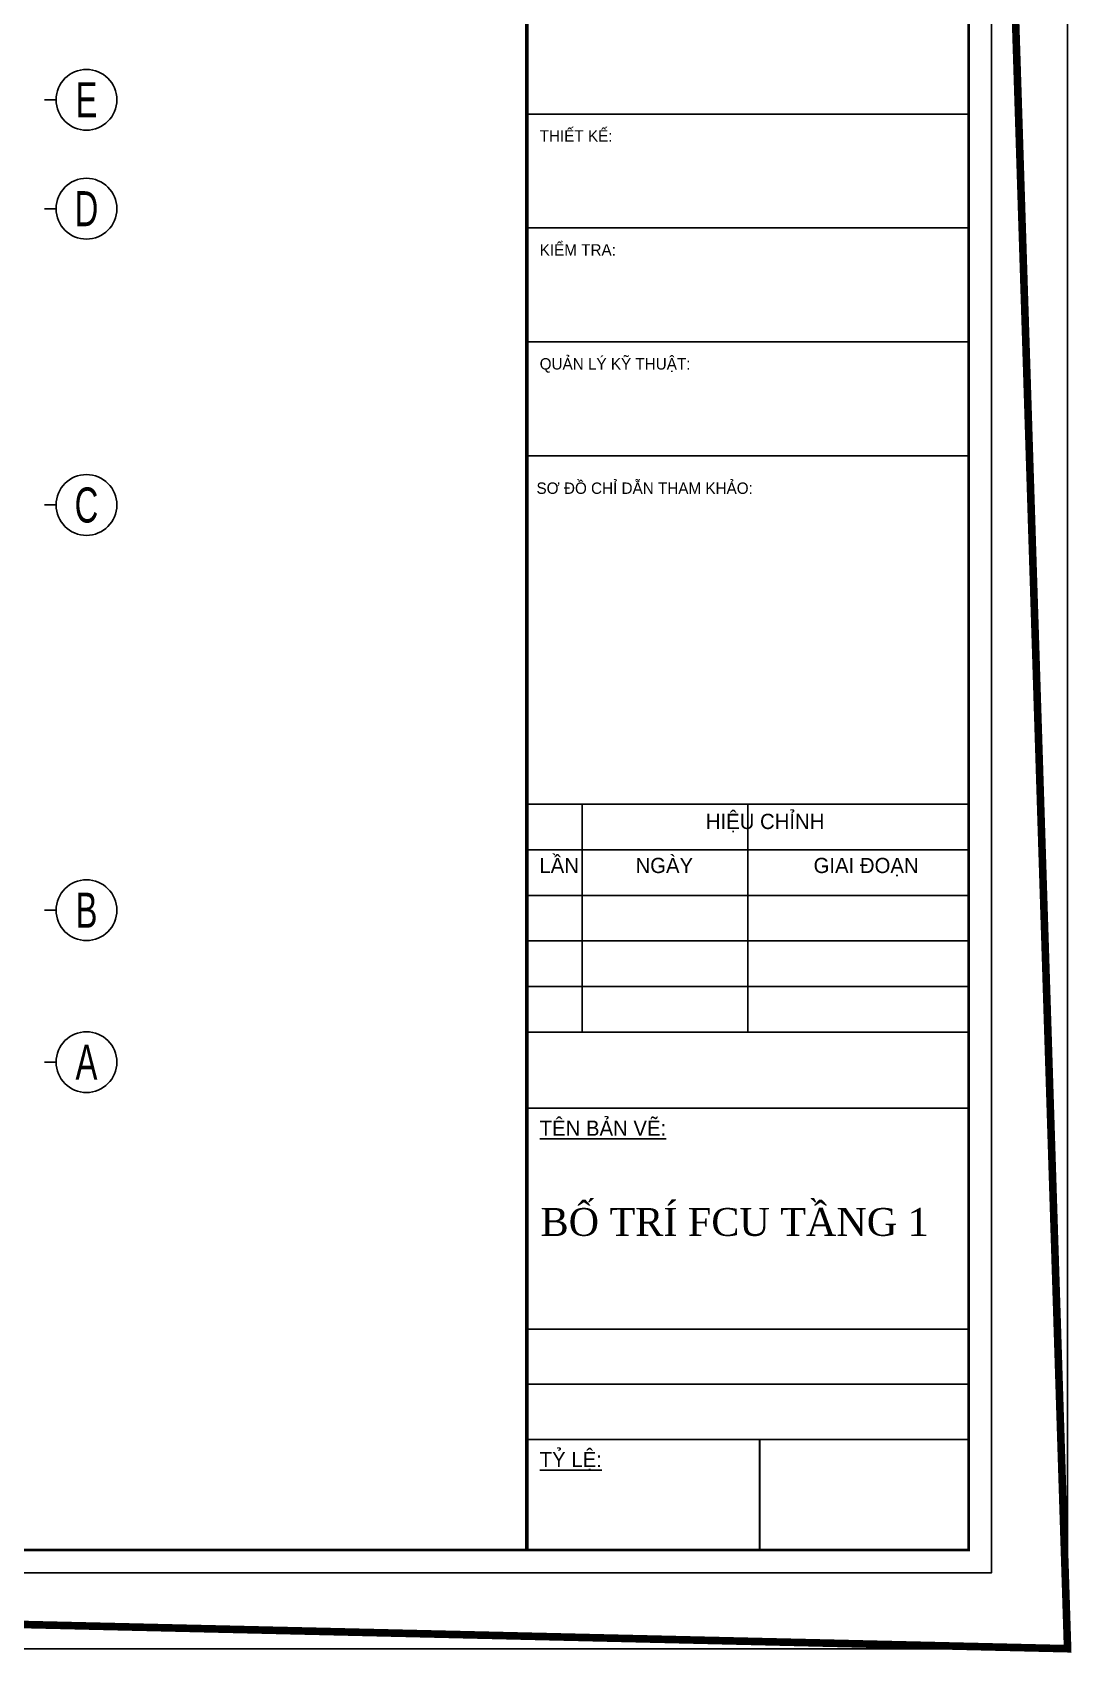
# Model space of a CAD drawing. Header units: metres. Extents: x 352651 to 530851, y -87517 to -24441.
# Drawn here: x 421319 to 441751, y -87517 to -55529 of the extents above; entities that cross this region are included whole.
import ezdxf
from ezdxf.enums import TextEntityAlignment as Align

# ---------------------------------------------------------------- set-up
doc = ezdxf.new("R2010")
doc.units = ezdxf.units.M
doc.header["$LTSCALE"] = 300
doc.header["$MEASUREMENT"] = 0
doc.linetypes.add('DASHED2', pattern=[0.375, 0.25, -0.125])
doc.layers.get('0').update_dxf_attribs({"linetype": 'CONTINUOUS'})
doc.layers.get('Defpoints').update_dxf_attribs({"linetype": 'CONTINUOUS'})
for name, color, linetype in [('0-TEXT', 7, 'CONTINUOUS'), ('0-THAY', 7, 'CONTINUOUS'), ('HATCH', 145, 'CONTINUOUS'), ('KT', 1, 'CONTINUOUS'), ('TEXT', 4, 'CONTINUOUS'), ('THAY', 9, 'CONTINUOUS'), ('TUONG', 7, 'CONTINUOUS')]:
    doc.layers.add(name, color=color, linetype=linetype)
doc.styles.add('CHUTENTRUC', font='VnAvantH.TTF', dxfattribs={"width": 0.8})
doc.styles.add('ROMANS', font='romans.shx', dxfattribs={"width": 0.75, "bigfont": 'romancvn.shx'})
doc.styles.add('VnAvntH', font='VnAvantH.TTF', dxfattribs={"width": 0.85})

# ---------------------------------------------------------------- blocks, each defined once
blk = doc.blocks.new('TENTRUC')
at = {"layer": '0-THAY'}
blk.add_line((0, -1.4), (0, -0.4), dxfattribs=at)
blk.add_circle((0, -4), 2.6, dxfattribs=at)
at = {"layer": '0-TEXT', "style": 'CHUTENTRUC', "width": 0.7}
blk.add_attdef('E5', text='', height=3, dxfattribs=at).set_placement((0, -4), align=Align.MIDDLE_CENTER)

msp = doc.modelspace()

# ---------------------------------------------------------------- linework, layer by layer
for points, const_width in [([(357600.9, -85490.5), (441750.9, -87440.5), (439800.9, -26390.5), (357600.9, -26390.5)], 150), ([(357600.9, -85490.5), (439800.9, -85490.5), (439800.9, -26390.5), (357600.9, -26390.5)], 51.9)]:
    msp.add_lwpolyline(points, close=True, dxfattribs=dict(const_width=const_width))
for points, const_width in [([(431077.7, -26390.5), (431077.7, -85490.5)], 75.4), ([(439800.9, -83309.7), (431077.7, -83309.7)], 37.7), ([(435675.3, -83309.7), (435675.3, -85490.5)], 37.7)]:
    msp.add_lwpolyline(points, dxfattribs=dict(const_width=const_width))
at = {"layer": 'Defpoints', "linetype": 'DASHED2'}
msp.add_lwpolyline([(352650.9, -87440.5), (441750.9, -87440.5), (441750.9, -24440.5), (352650.9, -24440.5)], close=True, dxfattribs=at)
msp.add_lwpolyline([(352650.9, -87440.5), (441750.9, -87440.5), (441750.9, -24440.5), (352650.9, -24440.5)], close=True, dxfattribs=at)
at = {"layer": 'HATCH', "linetype": 'ByBlock'}
msp.add_lwpolyline([(357150.9, -85940.5), (440250.9, -85940.5), (440250.9, -25940.5), (357150.9, -25940.5)], close=True, dxfattribs=at)
at = {"layer": 'THAY'}
for p, q in [((439800.9, -57140.5), (431077.7, -57140.5)), ((439800.9, -59390.5), (431077.7, -59390.5)), ((439800.9, -61640.5), (431077.7, -61640.5)), ((439800.9, -63890.5), (431077.7, -63890.5)), ((439800.9, -70767.3), (431077.7, -70767.3)), ((435439.3, -70767.3), (435439.3, -75267.3)), ((439800.9, -71667.3), (431077.7, -71667.3)), ((439800.9, -72567.3), (431077.7, -72567.3)), ((439800.9, -73467.3), (431077.7, -73467.3)), ((439800.9, -73467.3), (431077.7, -73467.3)), ((439800.9, -74367.3), (431077.7, -74367.3)), ((439800.9, -75267.3), (431077.7, -75267.3)), ((439800.9, -76767.3), (431077.7, -76767.3)), ((439800.9, -81128.9), (431077.7, -81128.9)), ((439800.9, -82219.3), (431077.7, -82219.3))]:
    msp.add_line(p, q, dxfattribs=at)
at = {"layer": 'THAY', "linetype": 'ByBlock'}
msp.add_lwpolyline([(357150.9, -85940.5), (440250.9, -85940.5), (440250.9, -25940.5), (357150.9, -25940.5)], close=True, dxfattribs=at)
at = {"layer": 'THAY'}
msp.add_lwpolyline([(432168.1, -70767.3), (432168.1, -75267.3)], dxfattribs=at)
at = {"layer": 'TUONG'}
msp.add_lwpolyline([(352650.9, -87440.5), (441750.9, -87440.5), (441750.9, -24440.5), (352650.9, -24440.5)], close=True, dxfattribs=at)

# ---------------------------------------------------------------- block references
at = {"layer": 'TEXT'}
ref = msp.add_blockref('TENTRUC', (421462.7, -56859.6), dxfattribs=dict(at, xscale=230.7692307692487, yscale=230.7692307692487, zscale=230.7692307692917, rotation=90))
ref.add_attrib('E5', 'e', dxfattribs={"layer": '0-TEXT', "height": 692.3, "style": 'CHUTENTRUC', "width": 0.7}).set_placement((422385.8, -56859.6), align=Align.MIDDLE_CENTER)
ref = msp.add_blockref('TENTRUC', (421462.7, -59009.6), dxfattribs=dict(at, xscale=230.7692307692487, yscale=230.7692307692487, zscale=230.7692307692917, rotation=90))
ref.add_attrib('E5', 'd', dxfattribs={"layer": '0-TEXT', "height": 692.3, "style": 'CHUTENTRUC', "width": 0.7}).set_placement((422385.8, -59009.6), align=Align.MIDDLE_CENTER)
ref = msp.add_blockref('TENTRUC', (421462.7, -64859.6), dxfattribs=dict(at, xscale=230.7692307692487, yscale=230.7692307692487, zscale=230.7692307692917, rotation=90))
ref.add_attrib('E5', 'c', dxfattribs={"layer": '0-TEXT', "height": 692.3, "style": 'CHUTENTRUC', "width": 0.7}).set_placement((422385.8, -64859.6), align=Align.MIDDLE_CENTER)
ref = msp.add_blockref('TENTRUC', (421462.7, -72859.6), dxfattribs=dict(at, xscale=230.7692307692487, yscale=230.7692307692487, zscale=230.7692307692917, rotation=90))
ref.add_attrib('E5', 'b', dxfattribs={"layer": '0-TEXT', "height": 692.3, "style": 'CHUTENTRUC', "width": 0.7}).set_placement((422385.8, -72859.6), align=Align.MIDDLE_CENTER)
ref = msp.add_blockref('TENTRUC', (421462.7, -75859.6), dxfattribs=dict(at, xscale=230.7692307692487, yscale=230.7692307692487, zscale=230.7692307692917, rotation=90))
ref.add_attrib('E5', 'a', dxfattribs={"layer": '0-TEXT', "height": 692.3, "style": 'CHUTENTRUC', "width": 0.7}).set_placement((422385.8, -75859.6), align=Align.MIDDLE_CENTER)

# ---------------------------------------------------------------- texts
at = {"layer": 'KT', "color": 0, "ltscale": 1.5, "insert": (431349.1, -78739.9), "char_height": 550, "width": 8204.141, "attachment_point": 1, "style": 'ROMANS'}
msp.add_mtext('{\\fTimes New Roman|b0|i0|c0|p18;\\W1;BỐ TRÍ FCU TẦNG 1}', dxfattribs=at)
at = {"layer": 'TEXT', "style": 'VnAvntH'}
for s, height, p in [('thiÕt kÕ:', 225, (431331.3, -57685.7)), ('kiÓm tra:', 225, (431331.3, -59935.7)), ('qu¶n lý kü thuËt:', 225, (431331.3, -62185.7)), ('S¬ ®å chØ dÉn tham kh¶o:', 225, (431268.2, -64640.5)), ('hiÖu chØnh', 300, (434610.7, -71257.3)), ('lÇn', 300, (431325.6, -72126.6)), ('ngµy', 300, (433222.9, -72126.6)), ('giai ®o¹n', 300, (436737.5, -72126.6)), ('%%Utªn b¶n vÏ:', 300, (431331.3, -77312.5)), ('%%Utû lÖ:', 300, (431331.3, -83854.9))]:
    msp.add_text(s, height=height, dxfattribs=at).set_placement(p)

doc.saveas('drawing.dxf')
